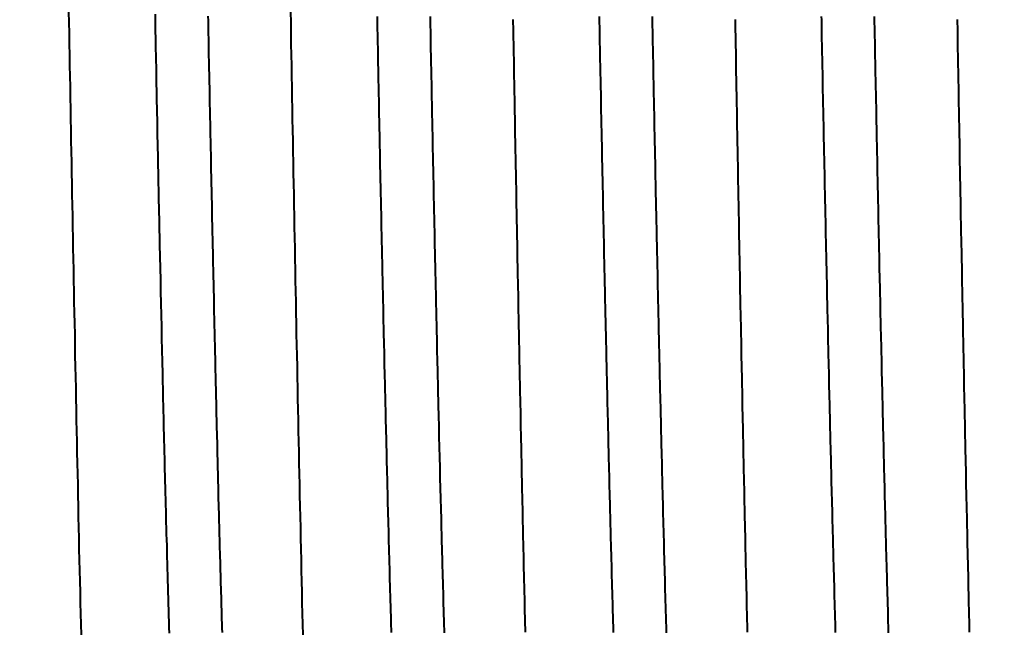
# Model space of a CAD drawing. Header units: millimetres. Extents: x 0 to 5600, y -67 to 2530.
# Drawn here: x 4045.48 to 4052.24, y 917.5 to 921.73 of the extents above; entities that cross this region are included whole.
import ezdxf

# ---------------------------------------------------------------- set-up
doc = ezdxf.new("R2010")
doc.units = ezdxf.units.MM
doc.layers.add('내부선 및 부속', color=4, linetype='Continuous')
doc.layers.add('치수선', color=7, linetype='Continuous')
doc.styles.add('____', font='')
doc.styles.get('____').set_extended_font_data('굴림')
doc.dimstyles.new('MSADIM', dxfattribs={"dimtxt": 33, "dimasz": 17, "dimexe": 10, "dimexo": 7.5, "dimgap": 10, "dimtad": 0, "dimtih": 1, "dimtoh": 1, "dimdec": 0, "dimzin": 1, "dimdsep": 46, "dimtxsty": '____', "dimcen": 11.25, "dimadec": 0, "dimazin": 0, "dimtfac": 1, "dimtdec": 0, "dimtix": 1, "dimtmove": 0, "dimatfit": 3, "dimfxl": 1, "dimtolj": 1, "dimtzin": 1, "dimarcsym": 0})

# ---------------------------------------------------------------- blocks, each defined once
blk = doc.blocks.new('*D9')
at = {"layer": '치수선', "color": 0, "linetype": 'Continuous', "lineweight": -2, "transparency": 16777216}
for p, q in [((3996.7135, 930.2003), (3945.8852, 930.2003)), ((3955.8852, 913.2003), (3955.8852, 820.5165)), ((3955.8852, 682.2003), (3955.8852, 774.884)), ((4073.7135, 665.2003), (3945.8852, 665.2003))]:
    blk.add_line(p, q, dxfattribs=at)
at = {"layer": '치수선', "color": 0, "linetype": 'Continuous', "transparency": 16777216}
for points in [[(3953.0519, 913.2003), (3958.7185, 913.2003), (3955.8852, 930.2003)], [(3953.0519, 682.2003), (3958.7185, 682.2003), (3955.8852, 665.2003)]]:
    blk.add_solid(points, dxfattribs=at)
at = {"layer": '치수선', "color": 0, "linetype": 'Continuous', "transparency": 16777216, "insert": (3955.8852, 797.7003), "char_height": 25, "attachment_point": 5, "style": '____'}
blk.add_mtext('\\A1;265', dxfattribs=at)
blk = doc.blocks.new('*D10')
at = {"layer": '치수선', "color": 0, "linetype": 'Continuous', "lineweight": -2, "transparency": 16777216}
for p, q in [((3996.7135, 930.2003), (3855.1804, 930.2003)), ((3865.1804, 913.2003), (3865.1804, 603.0331)), ((3865.1804, 247.2003), (3865.1804, 557.3674)), ((4163.7135, 230.2003), (3855.1804, 230.2003))]:
    blk.add_line(p, q, dxfattribs=at)
at = {"layer": '치수선', "color": 0, "linetype": 'Continuous', "transparency": 16777216}
for points in [[(3862.3471, 913.2003), (3868.0137, 913.2003), (3865.1804, 930.2003)], [(3862.3471, 247.2003), (3868.0137, 247.2003), (3865.1804, 230.2003)]]:
    blk.add_solid(points, dxfattribs=at)
at = {"layer": '치수선', "color": 0, "linetype": 'Continuous', "transparency": 16777216, "insert": (3865.1804, 580.2003), "char_height": 25, "attachment_point": 5, "style": '____'}
blk.add_mtext('\\A1;700', dxfattribs=at)

msp = doc.modelspace()

# ---------------------------------------------------------------- linework, layer by layer
at = {"layer": '내부선 및 부속', "linetype": 'Continuous', "flags": 128}
for points in [[(4045.8228, 921.7845), (4045.8248, 921.7095), (4045.8258, 921.6355), (4045.8268, 921.5605), (4045.8288, 921.4865), (4045.8298, 921.4125), (4045.8308, 921.3375), (4045.8328, 921.2635), (4045.8338, 921.1885), (4045.8348, 921.1145), (4045.8368, 921.0395), (4045.8378, 920.9655), (4045.8388, 920.8905), (4045.8408, 920.8165), (4045.8418, 920.7415), (4045.8428, 920.6675), (4045.8448, 920.5925), (4045.8458, 920.5185), (4045.8468, 920.4435), (4045.8488, 920.3695), (4045.8498, 920.2945), (4045.8518, 920.2205), (4045.8528, 920.1465), (4045.8538, 920.0715), (4045.8558, 919.9975), (4045.8568, 919.9225), (4045.8588, 919.8485), (4045.8598, 919.7735), (4045.8618, 919.6995), (4045.8628, 919.6245), (4045.8648, 919.5505), (4045.8658, 919.4755), (4045.8668, 919.4015), (4045.8688, 919.3265), (4045.8698, 919.2525), (4045.8718, 919.1775), (4045.8728, 919.1035), (4045.8748, 919.0285), (4045.8758, 918.9545), (4045.8778, 918.8805), (4045.8798, 918.8055), (4045.8808, 918.7315), (4045.8828, 918.6565), (4045.8838, 918.5825), (4045.8858, 918.5075), (4045.8868, 918.4335), (4045.8888, 918.3585), (4045.8898, 918.2845), (4045.8918, 918.2095), (4045.8938, 918.1355), (4045.8948, 918.0605), (4045.8968, 917.9865), (4045.8988, 917.9115), (4045.8998, 917.8375), (4045.9018, 917.7625), (4045.9038, 917.6885), (4045.9048, 917.6145), (4045.9068, 917.5395), (4045.9088, 917.4655)], [(4047.4488, 917.4655), (4047.4468, 917.5395), (4047.4448, 917.6145), (4047.4428, 917.6885), (4047.4418, 917.7625), (4047.4398, 917.8375), (4047.4378, 917.9115), (4047.4368, 917.9865), (4047.4348, 918.0605), (4047.4338, 918.1355), (4047.4318, 918.2095), (4047.4298, 918.2845), (4047.4288, 918.3585), (4047.4268, 918.4335), (4047.4258, 918.5075), (4047.4238, 918.5825), (4047.4218, 918.6565), (4047.4208, 918.7315), (4047.4188, 918.8055), (4047.4178, 918.8805), (4047.4158, 918.9545), (4047.4148, 919.0285), (4047.4128, 919.1035), (4047.4118, 919.1775), (4047.4098, 919.2525), (4047.4088, 919.3265), (4047.4068, 919.4015), (4047.4058, 919.4755), (4047.4038, 919.5505), (4047.4028, 919.6245), (4047.4008, 919.6995), (4047.3998, 919.7735), (4047.3988, 919.8485), (4047.3968, 919.9225), (4047.3958, 919.9975), (4047.3938, 920.0715), (4047.3928, 920.1465), (4047.3908, 920.2205), (4047.3898, 920.2945), (4047.3888, 920.3695), (4047.3868, 920.4435), (4047.3858, 920.5185), (4047.3848, 920.5925), (4047.3828, 920.6675), (4047.3818, 920.7415), (4047.3798, 920.8165), (4047.3788, 920.8905), (4047.3778, 920.9655), (4047.3758, 921.0395), (4047.3748, 921.1145), (4047.3738, 921.1885), (4047.3718, 921.2635), (4047.3708, 921.3375), (4047.3698, 921.4125), (4047.3678, 921.4865), (4047.3668, 921.5605), (4047.3658, 921.6355), (4047.3648, 921.7095), (4047.3628, 921.7845)], [(4046.4218, 921.7675), (4046.4218, 921.7275), (4046.4228, 921.6865), (4046.4238, 921.6465), (4046.4248, 921.6055), (4046.4248, 921.5655), (4046.4258, 921.5245), (4046.4268, 921.4845), (4046.4278, 921.4435), (4046.4288, 921.4035), (4046.4288, 921.3625), (4046.4298, 921.3225), (4046.4308, 921.2815), (4046.4318, 921.2415), (4046.4328, 921.2015), (4046.4328, 921.1605), (4046.4328, 921.1605), (4046.4338, 921.1205), (4046.4348, 921.0795), (4046.4358, 921.0395), (4046.4368, 920.9985), (4046.4378, 920.9585), (4046.4378, 920.9175), (4046.4388, 920.8775), (4046.4398, 920.8365), (4046.4408, 920.7965), (4046.4418, 920.7555), (4046.4418, 920.7155), (4046.4428, 920.6745), (4046.4438, 920.6345), (4046.4448, 920.5935), (4046.4458, 920.5535), (4046.4468, 920.5125), (4046.4468, 920.4725), (4046.4478, 920.4315), (4046.4488, 920.3915), (4046.4498, 920.3505), (4046.4508, 920.3105), (4046.4518, 920.2695), (4046.4528, 920.2295), (4046.4528, 920.1885), (4046.4538, 920.1485), (4046.4548, 920.1085), (4046.4558, 920.0675), (4046.4568, 920.0275), (4046.4578, 919.9865), (4046.4588, 919.9465), (4046.4588, 919.9055), (4046.4598, 919.8655), (4046.4608, 919.8245), (4046.4618, 919.7845), (4046.4628, 919.7435), (4046.4638, 919.7035), (4046.4648, 919.6625), (4046.4658, 919.6225), (4046.4658, 919.5815), (4046.4668, 919.5415), (4046.4678, 919.5005), (4046.4688, 919.4605), (4046.4698, 919.4195), (4046.4708, 919.3795), (4046.4718, 919.3385), (4046.4728, 919.2985), (4046.4738, 919.2575), (4046.4748, 919.2175), (4046.4758, 919.1765), (4046.4758, 919.1365), (4046.4768, 919.0965), (4046.4778, 919.0555), (4046.4788, 919.0155), (4046.4798, 918.9745), (4046.4808, 918.9345), (4046.4818, 918.8935), (4046.4828, 918.8535), (4046.4838, 918.8125), (4046.4848, 918.7725), (4046.4858, 918.7315), (4046.4868, 918.6915), (4046.4878, 918.6505), (4046.4888, 918.6105), (4046.4898, 918.5695), (4046.4908, 918.5295), (4046.4918, 918.4885), (4046.4928, 918.4485), (4046.4938, 918.4075), (4046.4948, 918.3675), (4046.4958, 918.3265), (4046.4968, 918.2865), (4046.4978, 918.2465), (4046.4988, 918.2055), (4046.4998, 918.1655), (4046.5008, 918.1245), (4046.5028, 918.0845), (4046.5038, 918.0435), (4046.5048, 918.0035), (4046.5058, 917.9625), (4046.5068, 917.9225), (4046.5078, 917.8815), (4046.5088, 917.8415), (4046.5098, 917.8005), (4046.5108, 917.7605), (4046.5128, 917.7195), (4046.5138, 917.6795), (4046.5148, 917.6385), (4046.5158, 917.5985), (4046.5168, 917.5575), (4046.5178, 917.5175), (4046.5198, 917.4775)], [(4046.7888, 921.7535), (4046.7898, 921.7225), (4046.7898, 921.6915), (4046.7908, 921.6615), (4046.7908, 921.6305), (4046.7918, 921.5995), (4046.7928, 921.5685), (4046.7928, 921.5385), (4046.7938, 921.5075), (4046.7938, 921.4765), (4046.7948, 921.4455), (4046.7958, 921.4155), (4046.7958, 921.3845), (4046.7968, 921.3535), (4046.7968, 921.3235), (4046.7978, 921.2925), (4046.7988, 921.2615), (4046.7988, 921.2305), (4046.7998, 921.2005), (4046.8008, 921.1695), (4046.8008, 921.1385), (4046.8018, 921.1075), (4046.8018, 921.0775), (4046.8028, 921.0465), (4046.8038, 921.0155), (4046.8038, 920.9855), (4046.8048, 920.9545), (4046.8048, 920.9235), (4046.8058, 920.8925), (4046.8058, 920.8925), (4046.8068, 920.8625), (4046.8068, 920.8315), (4046.8078, 920.8005), (4046.8088, 920.7705), (4046.8088, 920.7395), (4046.8098, 920.7085), (4046.8098, 920.6775), (4046.8108, 920.6475), (4046.8118, 920.6165), (4046.8118, 920.5855), (4046.8128, 920.5545), (4046.8138, 920.5245), (4046.8138, 920.4935), (4046.8148, 920.4625), (4046.8158, 920.4325), (4046.8158, 920.4015), (4046.8168, 920.3705), (4046.8168, 920.3395), (4046.8178, 920.3095), (4046.8188, 920.2785), (4046.8188, 920.2475), (4046.8198, 920.2165), (4046.8208, 920.1865), (4046.8208, 920.1555), (4046.8218, 920.1245), (4046.8228, 920.0945), (4046.8228, 920.0635), (4046.8238, 920.0325), (4046.8248, 920.0015), (4046.8248, 919.9715), (4046.8258, 919.9405), (4046.8268, 919.9095), (4046.8268, 919.8795), (4046.8278, 919.8485), (4046.8288, 919.8175), (4046.8288, 919.7865), (4046.8298, 919.7565), (4046.8308, 919.7255), (4046.8308, 919.6945), (4046.8318, 919.6635), (4046.8328, 919.6335), (4046.8328, 919.6025), (4046.8338, 919.5715), (4046.8348, 919.5415), (4046.8348, 919.5105), (4046.8358, 919.4795), (4046.8368, 919.4485), (4046.8368, 919.4185), (4046.8378, 919.3875), (4046.8388, 919.3565), (4046.8388, 919.3265), (4046.8398, 919.2955), (4046.8408, 919.2645), (4046.8408, 919.2335), (4046.8418, 919.2035), (4046.8428, 919.1725), (4046.8438, 919.1415), (4046.8438, 919.1105), (4046.8448, 919.0805), (4046.8458, 919.0495), (4046.8458, 919.0185), (4046.8468, 918.9885), (4046.8478, 918.9575), (4046.8488, 918.9265), (4046.8488, 918.8955), (4046.8498, 918.8655), (4046.8508, 918.8345), (4046.8518, 918.8035), (4046.8518, 918.7735), (4046.8528, 918.7425), (4046.8538, 918.7115), (4046.8548, 918.6805), (4046.8548, 918.6505), (4046.8558, 918.6195), (4046.8568, 918.5885), (4046.8578, 918.5575), (4046.8578, 918.5275), (4046.8588, 918.4965), (4046.8598, 918.4655), (4046.8608, 918.4355), (4046.8608, 918.4045), (4046.8618, 918.3735), (4046.8628, 918.3425), (4046.8638, 918.3125), (4046.8648, 918.2815), (4046.8648, 918.2505), (4046.8658, 918.2205), (4046.8668, 918.1895), (4046.8678, 918.1585), (4046.8688, 918.1275), (4046.8688, 918.0975), (4046.8698, 918.0665), (4046.8708, 918.0355), (4046.8718, 918.0055), (4046.8728, 917.9745), (4046.8738, 917.9435), (4046.8738, 917.9125), (4046.8748, 917.8825), (4046.8758, 917.8515), (4046.8768, 917.8205), (4046.8768, 917.8205), (4046.8778, 917.7905), (4046.8788, 917.7595), (4046.8798, 917.7285), (4046.8798, 917.6975), (4046.8808, 917.6675), (4046.8818, 917.6365), (4046.8828, 917.6055), (4046.8838, 917.5745), (4046.8848, 917.5445), (4046.8858, 917.5135), (4046.8868, 917.4825)], [(4047.9618, 921.7525), (4047.9618, 921.7285), (4047.9618, 921.7055), (4047.9628, 921.6815), (4047.9628, 921.6575), (4047.9638, 921.6335), (4047.9638, 921.6095), (4047.9648, 921.5855), (4047.9648, 921.5855), (4047.9648, 921.5615), (4047.9658, 921.5385), (4047.9658, 921.5145), (4047.9668, 921.4905), (4047.9668, 921.4665), (4047.9678, 921.4425), (4047.9678, 921.4185), (4047.9688, 921.3945), (4047.9688, 921.3715), (4047.9688, 921.3475), (4047.9698, 921.3235), (4047.9698, 921.2995), (4047.9708, 921.2755), (4047.9708, 921.2515), (4047.9718, 921.2275), (4047.9718, 921.2035), (4047.9728, 921.1805), (4047.9728, 921.1565), (4047.9738, 921.1325), (4047.9738, 921.1085), (4047.9748, 921.0845), (4047.9748, 921.0605), (4047.9758, 921.0365), (4047.9758, 921.0135), (4047.9768, 920.9895), (4047.9768, 920.9655), (4047.9778, 920.9415), (4047.9778, 920.9175), (4047.9788, 920.8935), (4047.9788, 920.8695), (4047.9788, 920.8465), (4047.9798, 920.8225), (4047.9798, 920.7985), (4047.9808, 920.7745), (4047.9808, 920.7505), (4047.9818, 920.7265), (4047.9818, 920.7025), (4047.9828, 920.6785), (4047.9828, 920.6555), (4047.9838, 920.6315), (4047.9838, 920.6075), (4047.9848, 920.5835), (4047.9848, 920.5595), (4047.9858, 920.5355), (4047.9858, 920.5115), (4047.9868, 920.4885), (4047.9868, 920.4645), (4047.9878, 920.4405), (4047.9878, 920.4165), (4047.9888, 920.3925), (4047.9888, 920.3685), (4047.9898, 920.3445), (4047.9898, 920.3215), (4047.9908, 920.2975), (4047.9908, 920.2735), (4047.9918, 920.2495), (4047.9918, 920.2255), (4047.9928, 920.2015), (4047.9928, 920.1775), (4047.9938, 920.1545), (4047.9938, 920.1305), (4047.9948, 920.1065), (4047.9948, 920.0825), (4047.9958, 920.0585), (4047.9958, 920.0345), (4047.9968, 920.0105), (4047.9968, 919.9865), (4047.9978, 919.9635), (4047.9988, 919.9395), (4047.9988, 919.9155), (4047.9998, 919.8915), (4047.9998, 919.8675), (4048.0008, 919.8435), (4048.0008, 919.8195), (4048.0018, 919.7965), (4048.0018, 919.7725), (4048.0028, 919.7485), (4048.0028, 919.7245), (4048.0038, 919.7005), (4048.0038, 919.6765), (4048.0048, 919.6525), (4048.0048, 919.6295), (4048.0058, 919.6055), (4048.0058, 919.5815), (4048.0068, 919.5575), (4048.0068, 919.5335), (4048.0078, 919.5095), (4048.0088, 919.4855), (4048.0088, 919.4625), (4048.0098, 919.4385), (4048.0098, 919.4145), (4048.0108, 919.3905), (4048.0108, 919.3665), (4048.0118, 919.3425), (4048.0118, 919.3185), (4048.0128, 919.2945), (4048.0128, 919.2715), (4048.0138, 919.2475), (4048.0148, 919.2235), (4048.0148, 919.1995), (4048.0148, 919.1995), (4048.0158, 919.1755), (4048.0158, 919.1515), (4048.0168, 919.1275), (4048.0168, 919.1045), (4048.0178, 919.0805), (4048.0178, 919.0565), (4048.0188, 919.0325), (4048.0198, 919.0085), (4048.0198, 918.9845), (4048.0208, 918.9605), (4048.0208, 918.9375), (4048.0218, 918.9135), (4048.0218, 918.8895), (4048.0228, 918.8655), (4048.0238, 918.8415), (4048.0238, 918.8175), (4048.0248, 918.7935), (4048.0248, 918.7705), (4048.0258, 918.7465), (4048.0258, 918.7225), (4048.0268, 918.6985), (4048.0278, 918.6745), (4048.0278, 918.6505), (4048.0288, 918.6265), (4048.0288, 918.6035), (4048.0298, 918.5795), (4048.0308, 918.5555), (4048.0308, 918.5315), (4048.0318, 918.5075), (4048.0318, 918.4835), (4048.0328, 918.4595), (4048.0338, 918.4355), (4048.0338, 918.4125), (4048.0348, 918.3885), (4048.0348, 918.3645), (4048.0358, 918.3405), (4048.0368, 918.3165), (4048.0368, 918.2925), (4048.0378, 918.2685), (4048.0378, 918.2455), (4048.0388, 918.2215), (4048.0398, 918.1975), (4048.0398, 918.1735), (4048.0408, 918.1495), (4048.0418, 918.1255), (4048.0418, 918.1015), (4048.0428, 918.0785), (4048.0428, 918.0545), (4048.0438, 918.0305), (4048.0448, 918.0065), (4048.0448, 917.9825), (4048.0458, 917.9585), (4048.0468, 917.9345), (4048.0468, 917.9115), (4048.0478, 917.8875), (4048.0488, 917.8635), (4048.0488, 917.8395), (4048.0498, 917.8155), (4048.0508, 917.7915), (4048.0508, 917.7675), (4048.0518, 917.7445), (4048.0528, 917.7205), (4048.0528, 917.6965), (4048.0538, 917.6725), (4048.0548, 917.6485), (4048.0548, 917.6245), (4048.0558, 917.6005), (4048.0568, 917.5775), (4048.0568, 917.5535), (4048.0578, 917.5295), (4048.0588, 917.5055), (4048.0588, 917.4815)], [(4048.3288, 921.7515), (4048.3288, 921.7275), (4048.3298, 921.7035), (4048.3298, 921.6795), (4048.3308, 921.6565), (4048.3308, 921.6325), (4048.3318, 921.6085), (4048.3318, 921.6085), (4048.3318, 921.5845), (4048.3328, 921.5605), (4048.3328, 921.5365), (4048.3328, 921.5125), (4048.3338, 921.4895), (4048.3338, 921.4655), (4048.3348, 921.4415), (4048.3348, 921.4175), (4048.3358, 921.3935), (4048.3358, 921.3695), (4048.3368, 921.3455), (4048.3368, 921.3225), (4048.3378, 921.2985), (4048.3378, 921.2745), (4048.3388, 921.2505), (4048.3388, 921.2265), (4048.3398, 921.2025), (4048.3398, 921.1785), (4048.3408, 921.1545), (4048.3408, 921.1315), (4048.3408, 921.1075), (4048.3418, 921.0835), (4048.3418, 921.0595), (4048.3428, 921.0355), (4048.3428, 921.0115), (4048.3438, 920.9875), (4048.3438, 920.9645), (4048.3448, 920.9405), (4048.3448, 920.9165), (4048.3458, 920.8925), (4048.3458, 920.8685), (4048.3468, 920.8445), (4048.3468, 920.8205), (4048.3478, 920.7975), (4048.3478, 920.7735), (4048.3488, 920.7495), (4048.3488, 920.7255), (4048.3498, 920.7015), (4048.3498, 920.6775), (4048.3508, 920.6535), (4048.3508, 920.6295), (4048.3518, 920.6065), (4048.3518, 920.5825), (4048.3528, 920.5585), (4048.3528, 920.5345), (4048.3538, 920.5105), (4048.3538, 920.4865), (4048.3548, 920.4625), (4048.3548, 920.4395), (4048.3558, 920.4155), (4048.3558, 920.3915), (4048.3568, 920.3675), (4048.3568, 920.3435), (4048.3578, 920.3195), (4048.3578, 920.2955), (4048.3588, 920.2725), (4048.3588, 920.2485), (4048.3598, 920.2245), (4048.3598, 920.2005), (4048.3608, 920.1765), (4048.3608, 920.1525), (4048.3618, 920.1285), (4048.3618, 920.1055), (4048.3628, 920.0815), (4048.3628, 920.0575), (4048.3638, 920.0335), (4048.3638, 920.0095), (4048.3648, 919.9855), (4048.3648, 919.9615), (4048.3658, 919.9375), (4048.3658, 919.9145), (4048.3668, 919.8905), (4048.3668, 919.8665), (4048.3678, 919.8425), (4048.3678, 919.8185), (4048.3688, 919.7945), (4048.3688, 919.7705), (4048.3698, 919.7475), (4048.3708, 919.7235), (4048.3708, 919.6995), (4048.3718, 919.6755), (4048.3718, 919.6515), (4048.3728, 919.6275), (4048.3728, 919.6035), (4048.3738, 919.5805), (4048.3738, 919.5565), (4048.3748, 919.5325), (4048.3748, 919.5085), (4048.3758, 919.4845), (4048.3758, 919.4605), (4048.3768, 919.4365), (4048.3768, 919.4135), (4048.3778, 919.3895), (4048.3788, 919.3655), (4048.3788, 919.3415), (4048.3798, 919.3175), (4048.3798, 919.2935), (4048.3808, 919.2695), (4048.3808, 919.2455), (4048.3818, 919.2225), (4048.3818, 919.2225), (4048.3818, 919.1985), (4048.3828, 919.1745), (4048.3838, 919.1505), (4048.3838, 919.1265), (4048.3848, 919.1025), (4048.3848, 919.0785), (4048.3858, 919.0555), (4048.3858, 919.0315), (4048.3868, 919.0075), (4048.3868, 918.9835), (4048.3878, 918.9595), (4048.3888, 918.9355), (4048.3888, 918.9115), (4048.3898, 918.8885), (4048.3898, 918.8645), (4048.3908, 918.8405), (4048.3908, 918.8165), (4048.3918, 918.7925), (4048.3928, 918.7685), (4048.3928, 918.7445), (4048.3938, 918.7215), (4048.3938, 918.6975), (4048.3948, 918.6735), (4048.3958, 918.6495), (4048.3958, 918.6255), (4048.3968, 918.6015), (4048.3968, 918.5775), (4048.3978, 918.5545), (4048.3978, 918.5305), (4048.3988, 918.5065), (4048.3998, 918.4825), (4048.3998, 918.4585), (4048.4008, 918.4345), (4048.4008, 918.4105), (4048.4018, 918.3865), (4048.4028, 918.3635), (4048.4028, 918.3395), (4048.4038, 918.3155), (4048.4048, 918.2915), (4048.4048, 918.2675), (4048.4058, 918.2435), (4048.4058, 918.2195), (4048.4068, 918.1965), (4048.4078, 918.1725), (4048.4078, 918.1485), (4048.4088, 918.1245), (4048.4088, 918.1005), (4048.4098, 918.0765), (4048.4108, 918.0525), (4048.4108, 918.0295), (4048.4118, 918.0055), (4048.4128, 917.9815), (4048.4128, 917.9575), (4048.4138, 917.9335), (4048.4148, 917.9095), (4048.4148, 917.8855), (4048.4158, 917.8625), (4048.4168, 917.8385), (4048.4168, 917.8145), (4048.4178, 917.7905), (4048.4188, 917.7665), (4048.4188, 917.7425), (4048.4198, 917.7185), (4048.4208, 917.6955), (4048.4208, 917.6715), (4048.4218, 917.6475), (4048.4228, 917.6235), (4048.4228, 917.5995), (4048.4238, 917.5755), (4048.4248, 917.5515), (4048.4248, 917.5285), (4048.4258, 917.5045), (4048.4268, 917.4805)], [(4048.9038, 921.7315), (4048.9038, 921.7045), (4048.9048, 921.6775), (4048.9048, 921.6505), (4048.9058, 921.6235), (4048.9058, 921.5965), (4048.9068, 921.5695), (4048.9068, 921.5425), (4048.9078, 921.5155), (4048.9078, 921.4885), (4048.9088, 921.4615), (4048.9088, 921.4345), (4048.9098, 921.4075), (4048.9098, 921.3805), (4048.9108, 921.3525), (4048.9108, 921.3255), (4048.9118, 921.2985), (4048.9118, 921.2715), (4048.9128, 921.2445), (4048.9128, 921.2175), (4048.9138, 921.1905), (4048.9138, 921.1635), (4048.9138, 921.1365), (4048.9148, 921.1095), (4048.9148, 921.0825), (4048.9158, 921.0555), (4048.9158, 921.0285), (4048.9168, 921.0015), (4048.9168, 920.9745), (4048.9178, 920.9475), (4048.9178, 920.9205), (4048.9188, 920.8935), (4048.9188, 920.8655), (4048.9198, 920.8385), (4048.9198, 920.8115), (4048.9208, 920.7845), (4048.9208, 920.7575), (4048.9218, 920.7305), (4048.9218, 920.7035), (4048.9228, 920.6765), (4048.9228, 920.6495), (4048.9238, 920.6225), (4048.9238, 920.5955), (4048.9248, 920.5685), (4048.9248, 920.5415), (4048.9258, 920.5145), (4048.9258, 920.4875), (4048.9268, 920.4605), (4048.9268, 920.4335), (4048.9278, 920.4065), (4048.9278, 920.3785), (4048.9288, 920.3515), (4048.9288, 920.3245), (4048.9298, 920.2975), (4048.9298, 920.2705), (4048.9308, 920.2435), (4048.9308, 920.2165), (4048.9318, 920.1895), (4048.9318, 920.1625), (4048.9328, 920.1355), (4048.9328, 920.1085), (4048.9338, 920.0815), (4048.9338, 920.0545), (4048.9348, 920.0275), (4048.9348, 920.0005), (4048.9358, 919.9735), (4048.9358, 919.9465), (4048.9368, 919.9195), (4048.9378, 919.8915), (4048.9378, 919.8645), (4048.9388, 919.8375), (4048.9388, 919.8105), (4048.9398, 919.7835), (4048.9398, 919.7565), (4048.9408, 919.7295), (4048.9408, 919.7025), (4048.9418, 919.6755), (4048.9418, 919.6485), (4048.9428, 919.6215), (4048.9428, 919.5945), (4048.9438, 919.5675), (4048.9438, 919.5405), (4048.9448, 919.5135), (4048.9448, 919.4865), (4048.9458, 919.4595), (4048.9458, 919.4325), (4048.9468, 919.4055), (4048.9478, 919.3775), (4048.9478, 919.3775), (4048.9478, 919.3505), (4048.9488, 919.3235), (4048.9488, 919.2965), (4048.9498, 919.2695), (4048.9498, 919.2425), (4048.9508, 919.2155), (4048.9508, 919.1885), (4048.9518, 919.1615), (4048.9518, 919.1345), (4048.9528, 919.1075), (4048.9528, 919.0805), (4048.9538, 919.0535), (4048.9548, 919.0265), (4048.9548, 918.9995), (4048.9558, 918.9725), (4048.9558, 918.9455), (4048.9568, 918.9185), (4048.9568, 918.8915), (4048.9578, 918.8635), (4048.9578, 918.8365), (4048.9588, 918.8095), (4048.9598, 918.7825), (4048.9598, 918.7555), (4048.9608, 918.7285), (4048.9608, 918.7015), (4048.9618, 918.6745), (4048.9618, 918.6475), (4048.9628, 918.6205), (4048.9638, 918.5935), (4048.9638, 918.5665), (4048.9648, 918.5395), (4048.9648, 918.5125), (4048.9658, 918.4855), (4048.9658, 918.4585), (4048.9668, 918.4315), (4048.9678, 918.4045), (4048.9678, 918.3765), (4048.9688, 918.3495), (4048.9688, 918.3225), (4048.9698, 918.2955), (4048.9708, 918.2685), (4048.9708, 918.2415), (4048.9718, 918.2145), (4048.9718, 918.1875), (4048.9728, 918.1605), (4048.9728, 918.1335), (4048.9738, 918.1065), (4048.9748, 918.0795), (4048.9748, 918.0525), (4048.9758, 918.0255), (4048.9758, 917.9985), (4048.9768, 917.9715), (4048.9778, 917.9445), (4048.9778, 917.9175), (4048.9788, 917.8905), (4048.9788, 917.8625), (4048.9798, 917.8355), (4048.9808, 917.8085), (4048.9808, 917.7815), (4048.9818, 917.7545), (4048.9828, 917.7275), (4048.9828, 917.7005), (4048.9838, 917.6735), (4048.9838, 917.6465), (4048.9848, 917.6195), (4048.9858, 917.5925), (4048.9858, 917.5655), (4048.9868, 917.5385), (4048.9878, 917.5115), (4048.9878, 917.4845)], [(4049.5008, 921.7525), (4049.5018, 921.7285), (4049.5018, 921.7055), (4049.5028, 921.6815), (4049.5028, 921.6575), (4049.5038, 921.6335), (4049.5038, 921.6095), (4049.5048, 921.5855), (4049.5048, 921.5855), (4049.5048, 921.5615), (4049.5058, 921.5385), (4049.5058, 921.5145), (4049.5058, 921.4905), (4049.5068, 921.4665), (4049.5068, 921.4425), (4049.5078, 921.4185), (4049.5078, 921.3945), (4049.5088, 921.3715), (4049.5088, 921.3475), (4049.5098, 921.3235), (4049.5098, 921.2995), (4049.5108, 921.2755), (4049.5108, 921.2515), (4049.5118, 921.2275), (4049.5118, 921.2035), (4049.5128, 921.1805), (4049.5128, 921.1565), (4049.5138, 921.1325), (4049.5138, 921.1085), (4049.5138, 921.0845), (4049.5148, 921.0605), (4049.5148, 921.0365), (4049.5158, 921.0135), (4049.5158, 920.9895), (4049.5168, 920.9655), (4049.5168, 920.9415), (4049.5178, 920.9175), (4049.5178, 920.8935), (4049.5188, 920.8695), (4049.5188, 920.8465), (4049.5198, 920.8225), (4049.5198, 920.7985), (4049.5208, 920.7745), (4049.5208, 920.7505), (4049.5218, 920.7265), (4049.5218, 920.7025), (4049.5228, 920.6795), (4049.5228, 920.6555), (4049.5238, 920.6315), (4049.5238, 920.6075), (4049.5248, 920.5835), (4049.5248, 920.5595), (4049.5258, 920.5355), (4049.5258, 920.5115), (4049.5268, 920.4885), (4049.5268, 920.4645), (4049.5278, 920.4405), (4049.5278, 920.4165), (4049.5288, 920.3925), (4049.5288, 920.3685), (4049.5298, 920.3445), (4049.5298, 920.3215), (4049.5308, 920.2975), (4049.5308, 920.2735), (4049.5318, 920.2495), (4049.5318, 920.2255), (4049.5328, 920.2015), (4049.5328, 920.1775), (4049.5338, 920.1545), (4049.5338, 920.1305), (4049.5348, 920.1065), (4049.5348, 920.0825), (4049.5358, 920.0585), (4049.5358, 920.0345), (4049.5368, 920.0105), (4049.5368, 919.9865), (4049.5378, 919.9635), (4049.5378, 919.9395), (4049.5388, 919.9155), (4049.5388, 919.8915), (4049.5398, 919.8675), (4049.5398, 919.8435), (4049.5408, 919.8195), (4049.5408, 919.7965), (4049.5418, 919.7725), (4049.5428, 919.7485), (4049.5428, 919.7245), (4049.5438, 919.7005), (4049.5438, 919.6765), (4049.5448, 919.6525), (4049.5448, 919.6295), (4049.5458, 919.6055), (4049.5458, 919.5815), (4049.5468, 919.5575), (4049.5468, 919.5335), (4049.5478, 919.5095), (4049.5478, 919.4855), (4049.5488, 919.4625), (4049.5488, 919.4385), (4049.5498, 919.4145), (4049.5508, 919.3905), (4049.5508, 919.3665), (4049.5518, 919.3425), (4049.5518, 919.3185), (4049.5528, 919.2945), (4049.5528, 919.2715), (4049.5538, 919.2475), (4049.5538, 919.2235), (4049.5548, 919.1995), (4049.5548, 919.1995), (4049.5548, 919.1755), (4049.5558, 919.1515), (4049.5568, 919.1275), (4049.5568, 919.1045), (4049.5578, 919.0805), (4049.5578, 919.0565), (4049.5588, 919.0325), (4049.5588, 919.0085), (4049.5598, 918.9845), (4049.5608, 918.9605), (4049.5608, 918.9375), (4049.5618, 918.9135), (4049.5618, 918.8895), (4049.5628, 918.8655), (4049.5628, 918.8415), (4049.5638, 918.8175), (4049.5648, 918.7935), (4049.5648, 918.7705), (4049.5658, 918.7465), (4049.5658, 918.7225), (4049.5668, 918.6985), (4049.5668, 918.6745), (4049.5678, 918.6505), (4049.5688, 918.6265), (4049.5688, 918.6035), (4049.5698, 918.5795), (4049.5698, 918.5555), (4049.5708, 918.5315), (4049.5718, 918.5075), (4049.5718, 918.4835), (4049.5728, 918.4595), (4049.5728, 918.4355), (4049.5738, 918.4125), (4049.5748, 918.3885), (4049.5748, 918.3645), (4049.5758, 918.3405), (4049.5758, 918.3165), (4049.5768, 918.2925), (4049.5778, 918.2685), (4049.5778, 918.2455), (4049.5788, 918.2215), (4049.5798, 918.1975), (4049.5798, 918.1735), (4049.5808, 918.1495), (4049.5808, 918.1255), (4049.5818, 918.1015), (4049.5828, 918.0785), (4049.5828, 918.0545), (4049.5838, 918.0305), (4049.5848, 918.0065), (4049.5848, 917.9825), (4049.5858, 917.9585), (4049.5858, 917.9345), (4049.5868, 917.9115), (4049.5878, 917.8875), (4049.5878, 917.8635), (4049.5888, 917.8395), (4049.5898, 917.8155), (4049.5898, 917.7915), (4049.5908, 917.7675), (4049.5918, 917.7445), (4049.5918, 917.7205), (4049.5928, 917.6965), (4049.5938, 917.6725), (4049.5938, 917.6485), (4049.5948, 917.6245), (4049.5958, 917.6005), (4049.5958, 917.5775), (4049.5968, 917.5535), (4049.5978, 917.5295), (4049.5978, 917.5055), (4049.5988, 917.4815)], [(4049.8688, 921.7515), (4049.8688, 921.7275), (4049.8698, 921.7035), (4049.8698, 921.6795), (4049.8708, 921.6565), (4049.8708, 921.6325), (4049.8708, 921.6085), (4049.8708, 921.6085), (4049.8718, 921.5845), (4049.8718, 921.5605), (4049.8728, 921.5365), (4049.8728, 921.5125), (4049.8738, 921.4895), (4049.8738, 921.4655), (4049.8748, 921.4415), (4049.8748, 921.4175), (4049.8758, 921.3935), (4049.8758, 921.3695), (4049.8768, 921.3455), (4049.8768, 921.3225), (4049.8778, 921.2985), (4049.8778, 921.2745), (4049.8778, 921.2505), (4049.8788, 921.2265), (4049.8788, 921.2025), (4049.8798, 921.1785), (4049.8798, 921.1545), (4049.8808, 921.1315), (4049.8808, 921.1075), (4049.8818, 921.0835), (4049.8818, 921.0595), (4049.8828, 921.0355), (4049.8828, 921.0115), (4049.8838, 920.9875), (4049.8838, 920.9645), (4049.8848, 920.9405), (4049.8848, 920.9165), (4049.8858, 920.8925), (4049.8858, 920.8685), (4049.8868, 920.8445), (4049.8868, 920.8205), (4049.8878, 920.7975), (4049.8878, 920.7735), (4049.8888, 920.7495), (4049.8888, 920.7255), (4049.8898, 920.7015), (4049.8898, 920.6775), (4049.8908, 920.6535), (4049.8908, 920.6295), (4049.8918, 920.6065), (4049.8918, 920.5825), (4049.8918, 920.5585), (4049.8928, 920.5345), (4049.8928, 920.5105), (4049.8938, 920.4865), (4049.8938, 920.4625), (4049.8948, 920.4395), (4049.8948, 920.4155), (4049.8958, 920.3915), (4049.8958, 920.3675), (4049.8968, 920.3435), (4049.8968, 920.3195), (4049.8978, 920.2955), (4049.8978, 920.2725), (4049.8988, 920.2485), (4049.8998, 920.2245), (4049.8998, 920.2005), (4049.9008, 920.1765), (4049.9008, 920.1525), (4049.9018, 920.1285), (4049.9018, 920.1055), (4049.9028, 920.0815), (4049.9028, 920.0575), (4049.9038, 920.0335), (4049.9038, 920.0095), (4049.9048, 919.9855), (4049.9048, 919.9615), (4049.9058, 919.9375), (4049.9058, 919.9145), (4049.9068, 919.8905), (4049.9068, 919.8665), (4049.9078, 919.8425), (4049.9078, 919.8185), (4049.9088, 919.7945), (4049.9088, 919.7705), (4049.9098, 919.7475), (4049.9098, 919.7235), (4049.9108, 919.6995), (4049.9108, 919.6755), (4049.9118, 919.6515), (4049.9118, 919.6275), (4049.9128, 919.6035), (4049.9138, 919.5805), (4049.9138, 919.5565), (4049.9148, 919.5325), (4049.9148, 919.5085), (4049.9158, 919.4845), (4049.9158, 919.4605), (4049.9168, 919.4365), (4049.9168, 919.4135), (4049.9178, 919.3895), (4049.9178, 919.3655), (4049.9188, 919.3415), (4049.9188, 919.3175), (4049.9198, 919.2935), (4049.9208, 919.2695), (4049.9208, 919.2455), (4049.9218, 919.2225), (4049.9218, 919.2225), (4049.9218, 919.1985), (4049.9228, 919.1745), (4049.9228, 919.1505), (4049.9238, 919.1265), (4049.9238, 919.1025), (4049.9248, 919.0785), (4049.9258, 919.0555), (4049.9258, 919.0315), (4049.9268, 919.0075), (4049.9268, 918.9835), (4049.9278, 918.9595), (4049.9278, 918.9355), (4049.9288, 918.9115), (4049.9298, 918.8885), (4049.9298, 918.8645), (4049.9308, 918.8405), (4049.9308, 918.8165), (4049.9318, 918.7925), (4049.9318, 918.7685), (4049.9328, 918.7445), (4049.9338, 918.7215), (4049.9338, 918.6975), (4049.9348, 918.6735), (4049.9348, 918.6495), (4049.9358, 918.6255), (4049.9368, 918.6015), (4049.9368, 918.5775), (4049.9378, 918.5545), (4049.9378, 918.5305), (4049.9388, 918.5065), (4049.9388, 918.4825), (4049.9398, 918.4585), (4049.9408, 918.4345), (4049.9408, 918.4105), (4049.9418, 918.3865), (4049.9428, 918.3635), (4049.9428, 918.3395), (4049.9438, 918.3155), (4049.9438, 918.2915), (4049.9448, 918.2675), (4049.9458, 918.2435), (4049.9458, 918.2195), (4049.9468, 918.1965), (4049.9468, 918.1725), (4049.9478, 918.1485), (4049.9488, 918.1245), (4049.9488, 918.1005), (4049.9498, 918.0765), (4049.9508, 918.0525), (4049.9508, 918.0295), (4049.9518, 918.0055), (4049.9518, 917.9815), (4049.9528, 917.9575), (4049.9538, 917.9335), (4049.9538, 917.9095), (4049.9548, 917.8855), (4049.9558, 917.8625), (4049.9558, 917.8385), (4049.9568, 917.8145), (4049.9578, 917.7905), (4049.9578, 917.7665), (4049.9588, 917.7425), (4049.9598, 917.7185), (4049.9598, 917.6955), (4049.9608, 917.6715), (4049.9618, 917.6475), (4049.9618, 917.6235), (4049.9628, 917.5995), (4049.9638, 917.5755), (4049.9638, 917.5515), (4049.9648, 917.5285), (4049.9658, 917.5045), (4049.9658, 917.4805)], [(4050.4438, 921.7315), (4050.4438, 921.7045), (4050.4448, 921.6775), (4050.4448, 921.6505), (4050.4458, 921.6235), (4050.4458, 921.5965), (4050.4468, 921.5695), (4050.4468, 921.5425), (4050.4478, 921.5155), (4050.4478, 921.4885), (4050.4488, 921.4615), (4050.4488, 921.4345), (4050.4498, 921.4075), (4050.4498, 921.3805), (4050.4498, 921.3525), (4050.4508, 921.3255), (4050.4508, 921.2985), (4050.4518, 921.2715), (4050.4518, 921.2445), (4050.4528, 921.2175), (4050.4528, 921.1905), (4050.4538, 921.1635), (4050.4538, 921.1365), (4050.4548, 921.1095), (4050.4548, 921.0825), (4050.4558, 921.0555), (4050.4558, 921.0285), (4050.4568, 921.0015), (4050.4568, 920.9745), (4050.4578, 920.9475), (4050.4578, 920.9205), (4050.4588, 920.8935), (4050.4588, 920.8655), (4050.4598, 920.8385), (4050.4598, 920.8115), (4050.4608, 920.7845), (4050.4608, 920.7575), (4050.4618, 920.7305), (4050.4618, 920.7035), (4050.4628, 920.6765), (4050.4628, 920.6495), (4050.4638, 920.6225), (4050.4638, 920.5955), (4050.4648, 920.5685), (4050.4648, 920.5415), (4050.4658, 920.5145), (4050.4658, 920.4875), (4050.4668, 920.4605), (4050.4668, 920.4335), (4050.4678, 920.4065), (4050.4678, 920.3785), (4050.4688, 920.3515), (4050.4688, 920.3245), (4050.4698, 920.2975), (4050.4698, 920.2705), (4050.4708, 920.2435), (4050.4708, 920.2165), (4050.4718, 920.1895), (4050.4718, 920.1625), (4050.4728, 920.1355), (4050.4728, 920.1085), (4050.4738, 920.0815), (4050.4738, 920.0545), (4050.4748, 920.0275), (4050.4748, 920.0005), (4050.4758, 919.9735), (4050.4758, 919.9465), (4050.4768, 919.9195), (4050.4768, 919.8915), (4050.4778, 919.8645), (4050.4778, 919.8375), (4050.4788, 919.8105), (4050.4788, 919.7835), (4050.4798, 919.7565), (4050.4798, 919.7295), (4050.4808, 919.7025), (4050.4818, 919.6755), (4050.4818, 919.6485), (4050.4828, 919.6215), (4050.4828, 919.5945), (4050.4838, 919.5675), (4050.4838, 919.5405), (4050.4848, 919.5135), (4050.4848, 919.4865), (4050.4858, 919.4595), (4050.4858, 919.4325), (4050.4868, 919.4055), (4050.4868, 919.3775), (4050.4868, 919.3775), (4050.4878, 919.3505), (4050.4878, 919.3235), (4050.4888, 919.2965), (4050.4898, 919.2695), (4050.4898, 919.2425), (4050.4908, 919.2155), (4050.4908, 919.1885), (4050.4918, 919.1615), (4050.4918, 919.1345), (4050.4928, 919.1075), (4050.4928, 919.0805), (4050.4938, 919.0535), (4050.4938, 919.0265), (4050.4948, 918.9995), (4050.4958, 918.9725), (4050.4958, 918.9455), (4050.4968, 918.9185), (4050.4968, 918.8915), (4050.4978, 918.8635), (4050.4978, 918.8365), (4050.4988, 918.8095), (4050.4988, 918.7825), (4050.4998, 918.7555), (4050.5008, 918.7285), (4050.5008, 918.7015), (4050.5018, 918.6745), (4050.5018, 918.6475), (4050.5028, 918.6205), (4050.5028, 918.5935), (4050.5038, 918.5665), (4050.5048, 918.5395), (4050.5048, 918.5125), (4050.5058, 918.4855), (4050.5058, 918.4585), (4050.5068, 918.4315), (4050.5068, 918.4045), (4050.5078, 918.3765), (4050.5088, 918.3495), (4050.5088, 918.3225), (4050.5098, 918.2955), (4050.5098, 918.2685), (4050.5108, 918.2415), (4050.5118, 918.2145), (4050.5118, 918.1875), (4050.5128, 918.1605), (4050.5128, 918.1335), (4050.5138, 918.1065), (4050.5138, 918.0795), (4050.5148, 918.0525), (4050.5158, 918.0255), (4050.5158, 917.9985), (4050.5168, 917.9715), (4050.5168, 917.9445), (4050.5178, 917.9175), (4050.5188, 917.8905), (4050.5188, 917.8625), (4050.5198, 917.8355), (4050.5208, 917.8085), (4050.5208, 917.7815), (4050.5218, 917.7545), (4050.5218, 917.7275), (4050.5228, 917.7005), (4050.5238, 917.6735), (4050.5238, 917.6465), (4050.5248, 917.6195), (4050.5258, 917.5925), (4050.5258, 917.5655), (4050.5268, 917.5385), (4050.5268, 917.5115), (4050.5278, 917.4845)], [(4051.0408, 921.7525), (4051.0418, 921.7285), (4051.0418, 921.7055), (4051.0428, 921.6815), (4051.0428, 921.6575), (4051.0428, 921.6335), (4051.0438, 921.6095), (4051.0438, 921.5855), (4051.0438, 921.5855), (4051.0448, 921.5615), (4051.0448, 921.5385), (4051.0458, 921.5145), (4051.0458, 921.4905), (4051.0468, 921.4665), (4051.0468, 921.4425), (4051.0478, 921.4185), (4051.0478, 921.3945), (4051.0488, 921.3715), (4051.0488, 921.3475), (4051.0498, 921.3235), (4051.0498, 921.2995), (4051.0508, 921.2755), (4051.0508, 921.2515), (4051.0508, 921.2275), (4051.0518, 921.2045), (4051.0518, 921.1805), (4051.0528, 921.1565), (4051.0528, 921.1325), (4051.0538, 921.1085), (4051.0538, 921.0845), (4051.0548, 921.0605), (4051.0548, 921.0365), (4051.0558, 921.0135), (4051.0558, 920.9895), (4051.0568, 920.9655), (4051.0568, 920.9415), (4051.0578, 920.9175), (4051.0578, 920.8935), (4051.0588, 920.8695), (4051.0588, 920.8465), (4051.0598, 920.8225), (4051.0598, 920.7985), (4051.0608, 920.7745), (4051.0608, 920.7505), (4051.0618, 920.7265), (4051.0618, 920.7025), (4051.0628, 920.6795), (4051.0628, 920.6555), (4051.0638, 920.6315), (4051.0638, 920.6075), (4051.0648, 920.5835), (4051.0648, 920.5595), (4051.0658, 920.5355), (4051.0658, 920.5115), (4051.0668, 920.4885), (4051.0668, 920.4645), (4051.0678, 920.4405), (4051.0678, 920.4165), (4051.0688, 920.3925), (4051.0688, 920.3685), (4051.0698, 920.3445), (4051.0698, 920.3215), (4051.0708, 920.2975), (4051.0708, 920.2735), (4051.0718, 920.2495), (4051.0718, 920.2255), (4051.0728, 920.2015), (4051.0728, 920.1775), (4051.0738, 920.1545), (4051.0738, 920.1305), (4051.0748, 920.1065), (4051.0748, 920.0825), (4051.0758, 920.0585), (4051.0758, 920.0345), (4051.0768, 920.0105), (4051.0768, 919.9865), (4051.0778, 919.9635), (4051.0778, 919.9395), (4051.0788, 919.9155), (4051.0788, 919.8915), (4051.0798, 919.8675), (4051.0798, 919.8435), (4051.0808, 919.8195), (4051.0808, 919.7965), (4051.0818, 919.7725), (4051.0818, 919.7485), (4051.0828, 919.7245), (4051.0828, 919.7005), (4051.0838, 919.6765), (4051.0838, 919.6525), (4051.0848, 919.6295), (4051.0858, 919.6055), (4051.0858, 919.5815), (4051.0868, 919.5575), (4051.0868, 919.5335), (4051.0878, 919.5095), (4051.0878, 919.4855), (4051.0888, 919.4625), (4051.0888, 919.4385), (4051.0898, 919.4145), (4051.0898, 919.3905), (4051.0908, 919.3665), (4051.0908, 919.3425), (4051.0918, 919.3185), (4051.0928, 919.2955), (4051.0928, 919.2715), (4051.0938, 919.2475), (4051.0938, 919.2235), (4051.0948, 919.1995), (4051.0948, 919.1995), (4051.0948, 919.1755), (4051.0958, 919.1515), (4051.0958, 919.1275), (4051.0968, 919.1045), (4051.0978, 919.0805), (4051.0978, 919.0565), (4051.0988, 919.0325), (4051.0988, 919.0085), (4051.0998, 918.9845), (4051.0998, 918.9605), (4051.1008, 918.9375), (4051.1018, 918.9135), (4051.1018, 918.8895), (4051.1028, 918.8655), (4051.1028, 918.8415), (4051.1038, 918.8175), (4051.1038, 918.7935), (4051.1048, 918.7705), (4051.1058, 918.7465), (4051.1058, 918.7225), (4051.1068, 918.6985), (4051.1068, 918.6745), (4051.1078, 918.6505), (4051.1078, 918.6265), (4051.1088, 918.6035), (4051.1098, 918.5795), (4051.1098, 918.5555), (4051.1108, 918.5315), (4051.1108, 918.5075), (4051.1118, 918.4835), (4051.1128, 918.4595), (4051.1128, 918.4365), (4051.1138, 918.4125), (4051.1138, 918.3885), (4051.1148, 918.3645), (4051.1158, 918.3405), (4051.1158, 918.3165), (4051.1168, 918.2925), (4051.1168, 918.2685), (4051.1178, 918.2455), (4051.1188, 918.2215), (4051.1188, 918.1975), (4051.1198, 918.1735), (4051.1208, 918.1495), (4051.1208, 918.1255), (4051.1218, 918.1015), (4051.1218, 918.0785), (4051.1228, 918.0545), (4051.1238, 918.0305), (4051.1238, 918.0065), (4051.1248, 917.9825), (4051.1258, 917.9585), (4051.1258, 917.9345), (4051.1268, 917.9115), (4051.1278, 917.8875), (4051.1278, 917.8635), (4051.1288, 917.8395), (4051.1298, 917.8155), (4051.1298, 917.7915), (4051.1308, 917.7675), (4051.1318, 917.7445), (4051.1318, 917.7205), (4051.1328, 917.6965), (4051.1338, 917.6725), (4051.1338, 917.6485), (4051.1348, 917.6245), (4051.1358, 917.6005), (4051.1358, 917.5775), (4051.1368, 917.5535), (4051.1378, 917.5295), (4051.1378, 917.5055), (4051.1388, 917.4815)], [(4051.4078, 921.7515), (4051.4088, 921.7275), (4051.4088, 921.7035), (4051.4098, 921.6795), (4051.4098, 921.6565), (4051.4108, 921.6325), (4051.4108, 921.6085), (4051.4108, 921.6085), (4051.4118, 921.5845), (4051.4118, 921.5605), (4051.4128, 921.5365), (4051.4128, 921.5125), (4051.4138, 921.4895), (4051.4138, 921.4655), (4051.4148, 921.4415), (4051.4148, 921.4175), (4051.4148, 921.3935), (4051.4158, 921.3695), (4051.4158, 921.3455), (4051.4168, 921.3225), (4051.4168, 921.2985), (4051.4178, 921.2745), (4051.4178, 921.2505), (4051.4188, 921.2265), (4051.4188, 921.2025), (4051.4198, 921.1785), (4051.4198, 921.1545), (4051.4208, 921.1315), (4051.4208, 921.1075), (4051.4218, 921.0835), (4051.4218, 921.0595), (4051.4228, 921.0355), (4051.4228, 921.0115), (4051.4238, 920.9875), (4051.4238, 920.9645), (4051.4238, 920.9405), (4051.4248, 920.9165), (4051.4248, 920.8925), (4051.4258, 920.8685), (4051.4258, 920.8445), (4051.4268, 920.8205), (4051.4268, 920.7975), (4051.4278, 920.7735), (4051.4278, 920.7495), (4051.4288, 920.7255), (4051.4288, 920.7015), (4051.4298, 920.6775), (4051.4298, 920.6535), (4051.4308, 920.6305), (4051.4308, 920.6065), (4051.4318, 920.5825), (4051.4318, 920.5585), (4051.4328, 920.5345), (4051.4328, 920.5105), (4051.4338, 920.4865), (4051.4338, 920.4625), (4051.4348, 920.4395), (4051.4348, 920.4155), (4051.4358, 920.3915), (4051.4358, 920.3675), (4051.4368, 920.3435), (4051.4368, 920.3195), (4051.4378, 920.2955), (4051.4378, 920.2725), (4051.4388, 920.2485), (4051.4388, 920.2245), (4051.4398, 920.2005), (4051.4398, 920.1765), (4051.4408, 920.1525), (4051.4408, 920.1285), (4051.4418, 920.1055), (4051.4418, 920.0815), (4051.4428, 920.0575), (4051.4428, 920.0335), (4051.4438, 920.0095), (4051.4438, 919.9855), (4051.4448, 919.9615), (4051.4448, 919.9375), (4051.4458, 919.9145), (4051.4468, 919.8905), (4051.4468, 919.8665), (4051.4478, 919.8425), (4051.4478, 919.8185), (4051.4488, 919.7945), (4051.4488, 919.7705), (4051.4498, 919.7475), (4051.4498, 919.7235), (4051.4508, 919.6995), (4051.4508, 919.6755), (4051.4518, 919.6515), (4051.4518, 919.6275), (4051.4528, 919.6035), (4051.4528, 919.5805), (4051.4538, 919.5565), (4051.4538, 919.5325), (4051.4548, 919.5085), (4051.4558, 919.4845), (4051.4558, 919.4605), (4051.4568, 919.4365), (4051.4568, 919.4135), (4051.4578, 919.3895), (4051.4578, 919.3655), (4051.4588, 919.3415), (4051.4588, 919.3175), (4051.4598, 919.2935), (4051.4598, 919.2695), (4051.4608, 919.2455), (4051.4618, 919.2225), (4051.4618, 919.2225), (4051.4618, 919.1985), (4051.4628, 919.1745), (4051.4628, 919.1505), (4051.4638, 919.1265), (4051.4638, 919.1025), (4051.4648, 919.0785), (4051.4648, 919.0555), (4051.4658, 919.0315), (4051.4668, 919.0075), (4051.4668, 918.9835), (4051.4678, 918.9595), (4051.4678, 918.9355), (4051.4688, 918.9115), (4051.4688, 918.8885), (4051.4698, 918.8645), (4051.4708, 918.8405), (4051.4708, 918.8165), (4051.4718, 918.7925), (4051.4718, 918.7685), (4051.4728, 918.7445), (4051.4728, 918.7215), (4051.4738, 918.6975), (4051.4748, 918.6735), (4051.4748, 918.6495), (4051.4758, 918.6255), (4051.4758, 918.6015), (4051.4768, 918.5775), (4051.4778, 918.5545), (4051.4778, 918.5305), (4051.4788, 918.5065), (4051.4788, 918.4825), (4051.4798, 918.4585), (4051.4808, 918.4345), (4051.4808, 918.4105), (4051.4818, 918.3865), (4051.4818, 918.3635), (4051.4828, 918.3395), (4051.4838, 918.3155), (4051.4838, 918.2915), (4051.4848, 918.2675), (4051.4848, 918.2435), (4051.4858, 918.2195), (4051.4868, 918.1965), (4051.4868, 918.1725), (4051.4878, 918.1485), (4051.4888, 918.1245), (4051.4888, 918.1005), (4051.4898, 918.0765), (4051.4898, 918.0525), (4051.4908, 918.0295), (4051.4918, 918.0055), (4051.4918, 917.9815), (4051.4928, 917.9575), (4051.4938, 917.9335), (4051.4938, 917.9095), (4051.4948, 917.8855), (4051.4958, 917.8625), (4051.4958, 917.8385), (4051.4968, 917.8145), (4051.4978, 917.7905), (4051.4978, 917.7665), (4051.4988, 917.7425), (4051.4998, 917.7185), (4051.4998, 917.6955), (4051.5008, 917.6715), (4051.5018, 917.6475), (4051.5018, 917.6235), (4051.5028, 917.5995), (4051.5038, 917.5755), (4051.5038, 917.5515), (4051.5048, 917.5285), (4051.5058, 917.5045), (4051.5058, 917.4805)], [(4051.9838, 921.7315), (4051.9838, 921.7045), (4051.9848, 921.6775), (4051.9848, 921.6505), (4051.9858, 921.6235), (4051.9858, 921.5965), (4051.9858, 921.5695), (4051.9868, 921.5425), (4051.9868, 921.5155), (4051.9878, 921.4885), (4051.9878, 921.4615), (4051.9888, 921.4345), (4051.9888, 921.4075), (4051.9898, 921.3795), (4051.9898, 921.3525), (4051.9908, 921.3255), (4051.9908, 921.2985), (4051.9918, 921.2715), (4051.9918, 921.2445), (4051.9928, 921.2175), (4051.9928, 921.1905), (4051.9938, 921.1635), (4051.9938, 921.1365), (4051.9948, 921.1095), (4051.9948, 921.0825), (4051.9958, 921.0555), (4051.9958, 921.0285), (4051.9968, 921.0015), (4051.9968, 920.9745), (4051.9978, 920.9475), (4051.9978, 920.9205), (4051.9988, 920.8935), (4051.9988, 920.8655), (4051.9998, 920.8385), (4051.9998, 920.8115), (4051.9998, 920.7845), (4052.0008, 920.7575), (4052.0008, 920.7305), (4052.0018, 920.7035), (4052.0018, 920.6765), (4052.0028, 920.6495), (4052.0028, 920.6225), (4052.0038, 920.5955), (4052.0038, 920.5685), (4052.0048, 920.5415), (4052.0048, 920.5145), (4052.0058, 920.4875), (4052.0058, 920.4605), (4052.0068, 920.4335), (4052.0068, 920.4065), (4052.0078, 920.3785), (4052.0078, 920.3515), (4052.0088, 920.3245), (4052.0088, 920.2975), (4052.0098, 920.2705), (4052.0098, 920.2435), (4052.0108, 920.2165), (4052.0118, 920.1895), (4052.0118, 920.1625), (4052.0128, 920.1355), (4052.0128, 920.1085), (4052.0138, 920.0815), (4052.0138, 920.0545), (4052.0148, 920.0275), (4052.0148, 920.0005), (4052.0158, 919.9735), (4052.0158, 919.9465), (4052.0168, 919.9195), (4052.0168, 919.8915), (4052.0178, 919.8645), (4052.0178, 919.8375), (4052.0188, 919.8105), (4052.0188, 919.7835), (4052.0198, 919.7565), (4052.0198, 919.7295), (4052.0208, 919.7025), (4052.0208, 919.6755), (4052.0218, 919.6485), (4052.0218, 919.6215), (4052.0228, 919.5945), (4052.0228, 919.5675), (4052.0238, 919.5405), (4052.0248, 919.5135), (4052.0248, 919.4865), (4052.0258, 919.4595), (4052.0258, 919.4325), (4052.0268, 919.4055), (4052.0268, 919.3775), (4052.0268, 919.3775), (4052.0278, 919.3505), (4052.0278, 919.3235), (4052.0288, 919.2965), (4052.0288, 919.2695), (4052.0298, 919.2425), (4052.0298, 919.2155), (4052.0308, 919.1885), (4052.0308, 919.1615), (4052.0318, 919.1345), (4052.0328, 919.1075), (4052.0328, 919.0805), (4052.0338, 919.0535), (4052.0338, 919.0265), (4052.0348, 918.9995), (4052.0348, 918.9725), (4052.0358, 918.9455), (4052.0358, 918.9185), (4052.0368, 918.8915), (4052.0378, 918.8635), (4052.0378, 918.8365), (4052.0388, 918.8095), (4052.0388, 918.7825), (4052.0398, 918.7555), (4052.0398, 918.7285), (4052.0408, 918.7015), (4052.0408, 918.6745), (4052.0418, 918.6475), (4052.0428, 918.6205), (4052.0428, 918.5935), (4052.0438, 918.5665), (4052.0438, 918.5395), (4052.0448, 918.5125), (4052.0448, 918.4855), (4052.0458, 918.4585), (4052.0468, 918.4315), (4052.0468, 918.4045), (4052.0478, 918.3765), (4052.0478, 918.3495), (4052.0488, 918.3225), (4052.0498, 918.2955), (4052.0498, 918.2685), (4052.0508, 918.2415), (4052.0508, 918.2145), (4052.0518, 918.1875), (4052.0528, 918.1605), (4052.0528, 918.1335), (4052.0538, 918.1065), (4052.0538, 918.0795), (4052.0548, 918.0525), (4052.0548, 918.0255), (4052.0558, 917.9985), (4052.0568, 917.9715), (4052.0568, 917.9445), (4052.0578, 917.9175), (4052.0588, 917.8905), (4052.0588, 917.8625), (4052.0598, 917.8355), (4052.0598, 917.8085), (4052.0608, 917.7815), (4052.0618, 917.7545), (4052.0618, 917.7275), (4052.0628, 917.7005), (4052.0628, 917.6735), (4052.0638, 917.6465), (4052.0648, 917.6195), (4052.0648, 917.5925), (4052.0658, 917.5655), (4052.0668, 917.5385), (4052.0668, 917.5115), (4052.0678, 917.4845)]]:
    msp.add_lwpolyline(points, dxfattribs=at)

# ---------------------------------------------------------------- dimensions: what is measured, and where the dimension line sits
at = {"layer": '치수선', "linetype": 'Continuous'}
for base, p1, p2, picture, middle in [((3865.1804, 230.2003), (4004.2135, 930.2003), (4171.2135, 230.2003), '*D10', (3865.1804, 580.2003)), ((3955.8852, 930.2003), (4081.2135, 665.2003), (4004.2135, 930.2003), '*D9', (3955.8852, 797.7003))]:
    dim = msp.add_linear_dim(base=base, p1=p1, p2=p2, angle=90, dimstyle='MSADIM', override={"dimtxt": 25}, dxfattribs=at)
    dim.commit()
    dim.dimension.update_dxf_attribs({"geometry": picture, "text_midpoint": middle})

doc.saveas('drawing.dxf')
